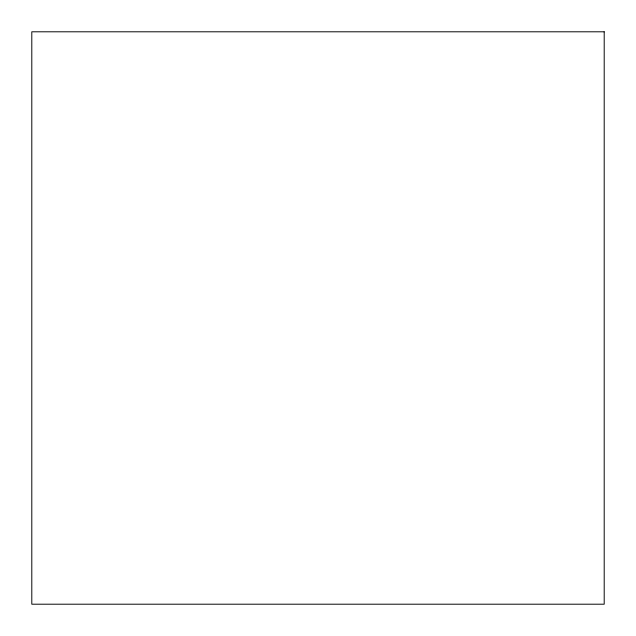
<?xml version="1.0" encoding="UTF-8"?>
<svg xmlns="http://www.w3.org/2000/svg" width="636" height="636" viewBox="0 0 636 636"><rect width="100%" height="100%" fill="white"/><g stroke="black" fill="none" stroke-linecap="round" stroke-linejoin="round"><path stroke-width="0.95" d="M604.2 31.8L31.8 31.8L31.8 604.2L604.2 604.2L604.2 31.8"/></g></svg>
